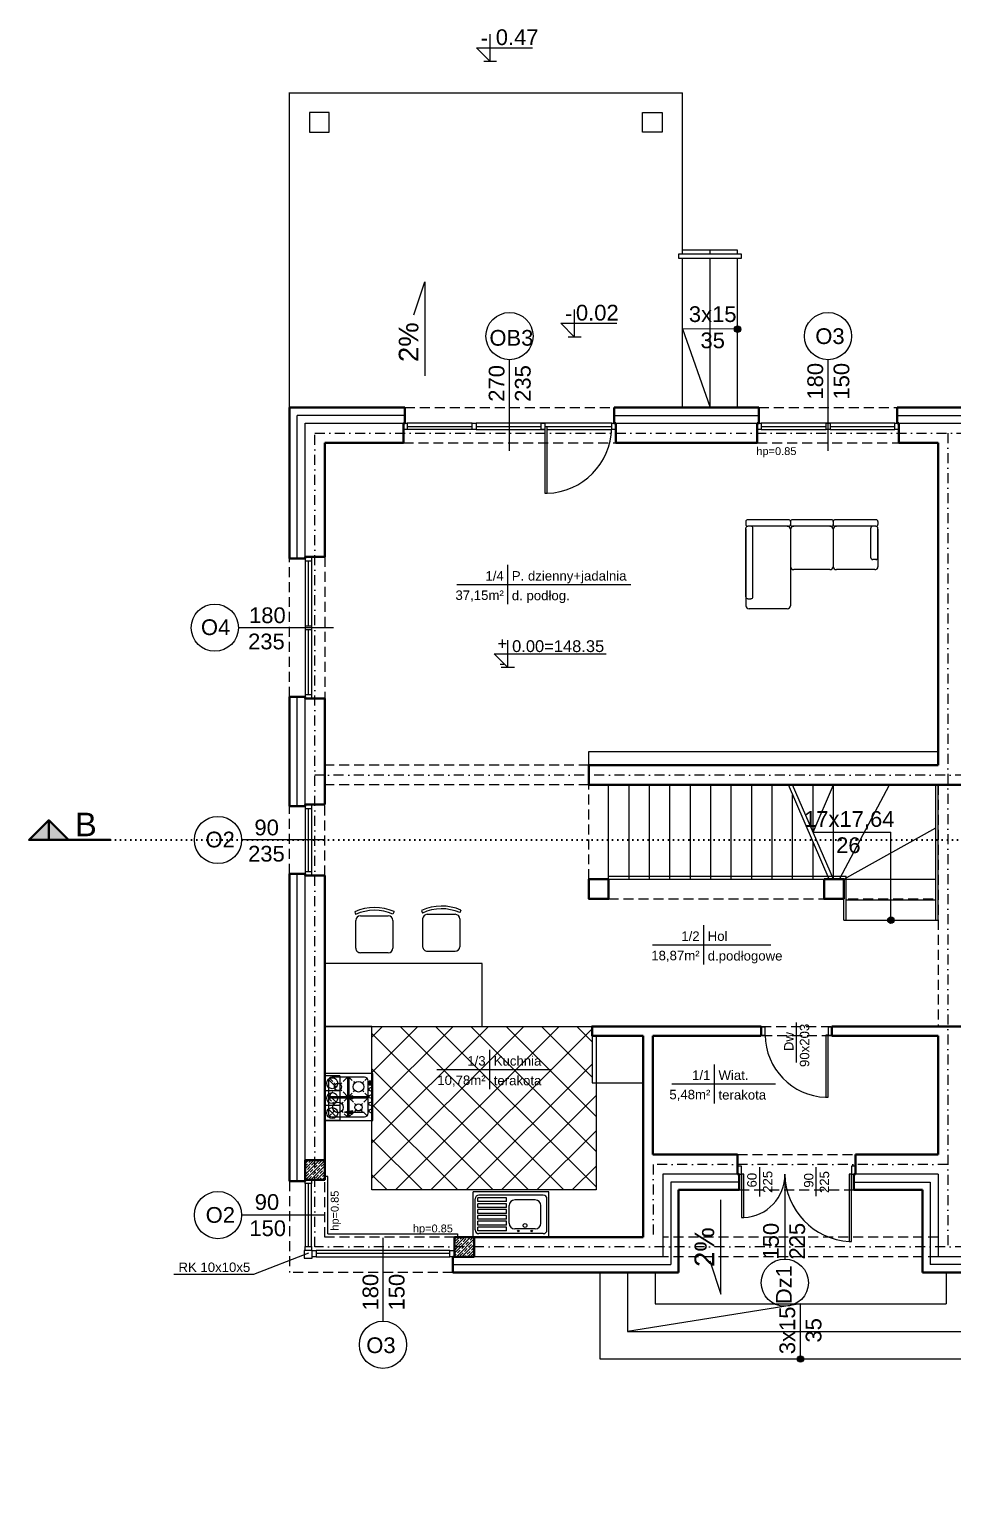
# Model space of a CAD drawing. Header units: millimetres. Extents: x -13512 to 19537, y -6523 to 6166.
# Drawn here: x 2727 to 3902, y 2899 to 4749 of the extents above; entities that cross this region are included whole.
import ezdxf

# ---------------------------------------------------------------- set-up
doc = ezdxf.new("R2010")
doc.units = ezdxf.units.MM
for name, pattern in [('DASHDOT', [25.4, 12.7, -6.35, 0, -6.35]), ('DASHED', [19.05, 12.7, -6.35]), ('DOT', [6.35, 0, -6.35])]:
    doc.linetypes.add(name, pattern=pattern)
doc.layers.get('0').update_dxf_attribs({"lineweight": 0})
for name, color, linetype, lineweight in [('A-ELEWACJA CIENKA', 11, 'Continuous', 13), ('A-murowane', 3, 'Continuous', 35), ('A-osie', 7, 'DASHDOT', 5), ('A-p.widokowa', 6, 'Continuous', 15), ('A-pod', 6, 'DASHED', 15), ('A-schody', 2, 'Continuous', 5), ('A-stolarka', 1, 'Continuous', 5), ('A-w.ocieplenie', 4, 'BATTING', 5), ('A-wykończenie', 4, 'Continuous', 5), ('A17_OPIS_WARSTW', 22, 'Continuous', 9), ('B-linia przekrojowa', 255, 'DOT', 30), ('B-materiały', 9, 'Continuous', 0), ('B-opis', 7, 'Continuous', 0)]:
    doc.layers.add(name, color=color, linetype=linetype, lineweight=lineweight)
doc.layers.add('A-meble', color=7, linetype='Continuous', lineweight=5, true_color=0x8a8a8a)
doc.layers.get('A17_OPIS_WARSTW').off()
doc.styles.get("Standard").update_dxf_attribs({"font": 'arial.ttf'})
doc.linetypes.add('BATTING', pattern='A,0.00254,-2.54,[134,ltypeshp.shx,S=2.54,R=0,X=-2.54,Y=0],-5.08,[134,ltypeshp.shx,S=2.54,R=180,X=2.54,Y=0],-2.54', length=10.16254)
pattern_1 = [(45, (0, 214.62), (-3.535534, 3.535534), []), (45, (3.525, 214.62), (-3.535534, 3.535534), [5, -2.5])]

# ---------------------------------------------------------------- blocks, each defined once
blk = doc.blocks.new('A$C77EB5EB5')
at = {"layer": 'A-stolarka'}
for p, q in [((-5, 0), (-175, 0)), ((-175, -4), (-92.5, -4)), ((-175, -8), (-92.5, -8)), ((-87.5, -4), (-5, -4)), ((-87.5, -8), (-5, -8))]:
    blk.add_line(p, q, dxfattribs=at)
for points in [[(-180, 0), (-175, 0), (-175, -8), (-180, -8), (-180, 0)], [(-92.5, 0), (-87.5, 0), (-87.5, -8), (-92.5, -8), (-92.5, 0)], [(-5, 0), (0, 0), (0, -8), (-5, -8), (-5, 0)]]:
    blk.add_lwpolyline(points, dxfattribs=at)
blk = doc.blocks.new('A$C386A056A')
at = {"layer": 'A-stolarka'}
for p, q in [((-25, 0), (-25, -90)), ((-17, 0), (-17, -90)), ((-25, -5), (-17, -5)), ((-21, -5), (-21, -85)), ((-25, -85), (-17, -85))]:
    blk.add_line(p, q, dxfattribs=at)
blk = doc.blocks.new('A$C7FE075C5')
at = {"layer": 'A-stolarka'}
for p, q in [((-5, 0), (-85, 0)), ((-85, -4), (-5, -4)), ((-85, -8), (-5, -8))]:
    blk.add_line(p, q, dxfattribs=at)
for points in [[(-90, 0), (-85, 0), (-85, -8), (-90, -8), (-90, 0)], [(-5, 0), (0, 0), (0, -8), (-5, -8), (-5, 0)]]:
    blk.add_lwpolyline(points, dxfattribs=at)
blk = doc.blocks.new('A$C6DA452C0')
at = {"layer": 'A-stolarka'}
for p, q in [((175, 8), (5, 8)), ((175, 4), (5, 4)), ((5, 0), (175, 0))]:
    blk.add_line(p, q, dxfattribs=at)
for points in [[(5, 0), (0, 0), (0, 8), (5, 8), (5, 0)], [(180, 0), (175, 0), (175, 8), (180, 8), (180, 0)]]:
    blk.add_lwpolyline(points, dxfattribs=at)
blk = doc.blocks.new('A$C1DD639F3')
at = {"layer": 'B-opis'}
blk.add_line((40, -40.1), (40, 10.9), dxfattribs=at)
at = {"layer": 'B-opis', "insert": (24.1, -25.5), "char_height": 12, "attachment_point": 1, "rotation": 90}
blk.add_mtext_dynamic_manual_height_columns('Dw\\P\\pi-20.199;90x203', width=13.143, gutter_width=12.5, heights=[0], dxfattribs=at)
blk = doc.blocks.new('A$C65A02EB3')
at = {"layer": 'A-meble'}
for p, q in [((61.3, 59.7), (0, 59.7)), ((0, 59.7), (0, 0)), ((61.3, 0), (61.3, 59.7)), ((4.6, 50.5), (4.6, 9.2)), ((5.9, 53.8), (10.3, 49.5)), ((50.5, 55.1), (9.2, 55.1)), ((11.7, 48), (14.3, 45.5)), ((11.7, 37.9), (14.3, 40.4)), ((21.8, 48), (19.3, 45.5)), ((21.8, 37.9), (19.3, 40.4)), ((28.9, 55.1), (23.3, 49.5)), ((28.9, 55.1), (28.9, 30.8)), ((30.8, 55.1), (34.9, 51)), ((30.8, 55.1), (30.8, 30.8)), ((36.4, 49.5), (38.9, 47)), ((36.4, 36.4), (38.9, 38.9)), ((47, 47), (49.5, 49.5)), ((47, 38.9), (49.5, 36.4)), ((51, 51), (53.8, 53.8)), ((55.1, 9.2), (55.1, 50.5)), ((59.9, 50.1), (56.5, 50.1)), ((56.5, 50.1), (56.5, 48.7)), ((56.5, 48.7), (59.9, 48.7)), ((56.5, 47), (56.5, 48.4)), ((56.5, 48.4), (59.9, 48.4)), ((59.9, 47), (56.5, 47)), ((56.5, 45.2), (56.5, 46.7)), ((56.5, 46.7), (59.9, 46.7)), ((59.9, 45.2), (56.5, 45.2)), ((59.9, 48.7), (59.9, 50.1)), ((59.9, 48.4), (59.9, 47)), ((59.9, 46.7), (59.9, 45.2)), ((4.6, 30.8), (10.3, 36.5)), ((4.6, 30.8), (28.9, 30.8)), ((8.7, 24.8), (4.6, 28.9)), ((4.6, 28.9), (28.9, 28.9)), ((12.7, 20.8), (10.2, 23.4)), ((20.8, 20.8), (23.4, 23.4)), ((28.9, 30.8), (23.3, 36.5)), ((24.8, 24.8), (28.9, 28.9)), ((28.9, 28.9), (28.9, 4.6)), ((30.8, 30.8), (34.9, 34.9)), ((30.8, 30.8), (55.1, 30.8)), ((30.8, 28.9), (55.1, 28.9)), ((36.5, 23.3), (30.8, 28.9)), ((30.8, 28.9), (30.8, 4.6)), ((40.4, 19.3), (37.9, 21.8)), ((48, 21.8), (45.5, 19.3)), ((55.1, 28.9), (49.5, 23.3)), ((51, 34.9), (55.1, 30.8)), ((0, 0), (61.3, 0)), ((8.7, 8.7), (5.9, 5.9)), ((9.2, 4.6), (50.5, 4.6)), ((12.7, 12.7), (10.2, 10.2)), ((20.8, 12.7), (23.4, 10.2)), ((24.8, 8.7), (28.9, 4.6)), ((36.5, 10.3), (30.8, 4.6)), ((40.4, 14.3), (37.9, 11.7)), ((48, 11.7), (45.5, 14.3)), ((53.8, 5.9), (49.5, 10.3))]:
    blk.add_line(p, q, dxfattribs=at)
for centre, radius in [((16.8, 43), 4.58), ((43, 43), 6.76), ((58.3, 39.7), 2.18), ((16.8, 16.8), 6.76), ((43, 16.8), 4.58), ((58.3, 30.5), 2.18), ((58.3, 21.3), 2.18), ((58.3, 12.2), 2.18)]:
    blk.add_circle(centre, radius, dxfattribs=at)
for centre, start, end in [((9.2, 50.5), 90, 180), ((50.5, 50.5), 0, 90), ((9.2, 9.2), 180, 270), ((50.5, 9.2), 270, 0)]:
    blk.add_arc(centre, 4.6, start, end, dxfattribs=at)
blk = doc.blocks.new('A$C4FEF13A8')
at = {"layer": 'A-meble'}
for p, q in [((0, -48.1), (0, 48.1)), ((0, 48.1), (57.7, 48.1)), ((4.4, -40.9), (4.4, 40.9)), ((7.8, 5.8), (7.8, 42.3)), ((7.8, 42.3), (12.6, 42.3)), ((9.2, 45.7), (48.5, 45.7)), ((12.6, 5.8), (12.6, 42.3)), ((15.2, 5.8), (15.2, 42.3)), ((15.2, 42.3), (20.1, 42.3)), ((20.1, 5.8), (20.1, 42.3)), ((22.7, 5.8), (22.7, 42.3)), ((22.7, 42.3), (27.5, 42.3)), ((27.5, 5.8), (27.5, 42.3)), ((30.2, 5.8), (30.2, 42.3)), ((30.2, 42.3), (35, 42.3)), ((35, 5.8), (35, 42.3)), ((37.6, 5.8), (37.6, 42.3)), ((37.6, 42.3), (42.4, 42.3)), ((42.4, 5.8), (42.4, 42.3)), ((45.1, 5.8), (45.1, 42.3)), ((45.1, 42.3), (49.9, 42.3)), ((49.9, 5.8), (49.9, 42.3)), ((53.3, -40.9), (53.3, 40.9)), ((57.7, -48.1), (57.7, 48.1)), ((7.8, 5.8), (12.6, 5.8)), ((15.2, 5.8), (20.1, 5.8)), ((17.6, 2.4), (40, 2.4)), ((22.7, 5.8), (27.5, 5.8)), ((30.2, 5.8), (35, 5.8)), ((37.6, 5.8), (42.4, 5.8)), ((45.1, 5.8), (49.9, 5.8)), ((10.4, -30.8), (10.4, -4.8)), ((47.3, -30.8), (47.3, -4.8)), ((0, -48.1), (57.7, -48.1)), ((9.2, -45.7), (48.5, -45.7)), ((17.6, -38), (40, -38))]:
    blk.add_line(p, q, dxfattribs=at)
for centre, radius in [((7.8, -9.2), 0.961), ((14.8, -17.8), 2.4), ((7.8, -26.3), 0.961)]:
    blk.add_circle(centre, radius, dxfattribs=at)
for centre, radius, start, end in [((9.2, 40.9), 4.81, 90, 180), ((48.5, 40.9), 4.81, 0, 90), ((17.6, -4.8), 7.21, 90, 180), ((40, -4.8), 7.21, 0, 90), ((17.6, -30.8), 7.21, 180, 270), ((40, -30.8), 7.21, 270, 0), ((9.2, -40.9), 4.81, 180, 270), ((48.5, -40.9), 4.81, 270, 0)]:
    blk.add_arc(centre, radius, start, end, dxfattribs=at)
blk = doc.blocks.new('A$C443F3476')
at = {"layer": 'A-p.widokowa'}
for p, q in [((19, 57), (0, 57)), ((19, 57), (19, 0)), ((19, 38), (0, 38)), ((4.6, 52.4), (14.4, 42.6)), ((19, 19), (0, 19)), ((4.6, 33.4), (14.4, 23.6)), ((19, 0), (0, 0)), ((4.6, 14.4), (14.4, 4.6))]:
    blk.add_line(p, q, dxfattribs=at)
for centre in [(9.5, 47.5), (9.5, 28.5), (9.5, 9.5)]:
    blk.add_circle(centre, 7, dxfattribs=at)
blk = doc.blocks.new('A$C3D9378BC')
at = {"layer": 'A-p.widokowa'}
h = blk.add_hatch(color=256, dxfattribs=at)
h.dxf.hatch_style = 1
h.paths.add_polyline_path([(2, 25), (0, 14.1), (3.9, 14.1)])
blk.add_lwpolyline([(3.9, 14.1), (2, 25), (0, 14.1)], close=True, dxfattribs=at)
blk.add_lwpolyline([(2, 14.1), (2, 0)], dxfattribs=at)
blk = doc.blocks.new('A$C2D106B1B')
at = {"layer": 'A-meble'}
for p, q in [((-52.4, 25.1), (-49.1, 23.6)), ((-41.2, 23.5), (-5.9, 23.5)), ((-47.1, -17.7), (-47.1, 17.7)), ((0, 17.7), (0, -17.7)), ((-52, -24.9), (-48.6, -23.8)), ((-5.9, -23.5), (-41.2, -23.5))]:
    blk.add_line(p, q, dxfattribs=at)
for centre, radius, start, end in [((2.9, 0.5), 60.5, 156.0391, 204.869), ((2.9, 0.5), 57, 156.0505, 205.2284), ((-41.2, 17.7), 5.89, 90, 180), ((-5.9, 17.7), 5.89, 0, 90), ((-41.2, -17.7), 5.89, 180, 270), ((-5.9, -17.7), 5.89, 270, 0)]:
    blk.add_arc(centre, radius, start, end, dxfattribs=at)
blk = doc.blocks.new('A$C560A2D75')
at = {"layer": 'A-murowane'}
h = blk.add_hatch(color=256, dxfattribs=at)
h.dxf.hatch_style = 1
h.paths.add_polyline_path([(-78.5, 25), (-53.5, 0), (-103.5, 0)])
blk.add_line((-103.5, 0), (0, 0), dxfattribs=at)
blk.add_lwpolyline([(-78.5, 0), (-78.5, 25), (-53.5, 0), (-103.5, 0), (-78.5, 25)], dxfattribs=at)
blk = doc.blocks.new('A$C7E556D42')
at = {"layer": 'B-linia przekrojowa'}
for p, q in [((-877, -1515.3), (-877, 18.8)), ((-2027.5, -800), (-272.5, -800))]:
    blk.add_line(p, q, dxfattribs=at)
at = {"layer": 'A17_OPIS_WARSTW', "xscale": -1, "rotation": 90}
blk.add_blockref('A$C560A2D75', (-877, -84.7), dxfattribs=at)
at = {"layer": 'A17_OPIS_WARSTW'}
blk.add_blockref('A$C560A2D75', (-2027.5, -800), dxfattribs=at)
at = {"layer": 'A17_OPIS_WARSTW', "xscale": -1}
blk.add_blockref('A$C560A2D75', (-272.5, -800), dxfattribs=at)
at = {"layer": 'A17_OPIS_WARSTW', "rotation": 90}
blk.add_blockref('A$C560A2D75', (-877, -1515.3), dxfattribs=at)
at = {"layer": 'B-opis', "char_height": 30, "rotation": 90}
for insert, attachment_point in [((-911.8, -39.3), 3), ((-911.8, -1560.7), 1)]:
    blk.add_mtext_dynamic_manual_height_columns('A', width=13.143, gutter_width=12.5, heights=[0], dxfattribs=dict(at, insert=insert, attachment_point=attachment_point))
at = {"layer": 'B-opis', "char_height": 30, "attachment_point": 1}
for insert in [(-2072.8, -765.2), (-250.4, -765.2)]:
    blk.add_mtext_dynamic_manual_height_columns('B', width=13.143, gutter_width=12.5, heights=[0], dxfattribs=dict(at, insert=insert))
blk = doc.blocks.new('A$C1FCF0222')
at = {"layer": 'A-meble'}
for p, q in [((-51, 12.1), (-51, 93.1)), ((-47.5, 96.3), (-7.1, 96.3)), ((-3.6, 12.1), (-3.6, 93.1)), ((-11.2, 83.7), (-11.2, 10.8)), ((-5.7, 85.6), (-9.1, 85.6)), ((-3.6, 83.7), (-3.6, 10.8)), ((-143.6, 12.1), (-143.6, 51.7)), ((-140.2, 54.8), (-99.7, 54.8)), ((-96.3, 12.1), (-96.3, 51.7)), ((-92.8, 54.8), (-54.4, 54.8)), ((-143.6, 42.2), (-143.6, 10.8)), ((-141.5, 44.1), (-138.1, 44.1)), ((-136, 42.2), (-136, 10.8)), ((-143.6, 3.9), (-143.6, 7)), ((-141.5, 8.9), (-98.3, 8.9)), ((-141.5, 2), (-98.3, 2)), ((-96.3, 3.9), (-96.3, 7)), ((-94.2, 8.9), (-53, 8.9)), ((-94.2, 2), (-53, 2)), ((-51, 3.9), (-51, 7)), ((-51, 3.9), (-51, 7)), ((-48.9, 8.9), (-5.7, 8.9)), ((-48.9, 2), (-5.7, 2)), ((-3.6, 3.9), (-3.6, 7))]:
    blk.add_line(p, q, dxfattribs=at)
for centre, major_axis, start_param, end_param in [((-47.5, 93.1), (-3.46, 0), -1.570796, 0), ((-7.1, 93.1), (-3.46, 0), 3.141593, 4.712389), ((-9.1, 83.7), (-2.07, 0), 4.712389, 6.283185), ((-5.7, 83.7), (-2.07, 0), 3.141593, 4.712389), ((-140.2, 51.7), (-3.46, 0), -1.570796, 0), ((-99.7, 51.7), (-3.46, 0), 3.141593, 4.712389), ((-92.8, 51.7), (-3.46, 0), -1.570796, 0), ((-54.4, 51.7), (-3.46, 0), 3.141593, 4.712389), ((-141.5, 42.2), (-2.07, 0), 4.712389, 6.283185), ((-138.1, 42.2), (-2.07, 0), 3.141593, 4.712389), ((-141.5, 10.8), (-2.07, 0), 0, 1.570796), ((-141.5, 7), (-2.07, 0), 4.712389, 6.283185), ((-141.5, 3.9), (-2.07, 0), 0, 1.570796), ((-138.1, 10.8), (-2.07, 0), 1.570796, 3.141593), ((-99.7, 12.1), (-3.46, 0), 1.570796, 3.141593), ((-98.3, 7), (-2.07, 0), 3.141593, 4.712389), ((-98.3, 3.9), (-2.07, 0), 1.570796, 3.141593), ((-92.8, 12.1), (-3.46, 0), 0, 1.570796), ((-94.2, 7), (-2.07, 0), 4.712389, 6.283185), ((-94.2, 3.9), (-2.07, 0), 0, 1.570796), ((-54.4, 12.1), (-3.46, 0), 1.570796, 3.141593), ((-53, 7), (-2.07, 0), 3.141593, 4.712389), ((-53, 3.9), (-2.07, 0), 1.570796, 3.141593), ((-47.5, 12.1), (-3.46, 0), 0, 1.570796), ((-48.9, 7), (-2.07, 0), 4.712389, 6.283185), ((-48.9, 3.9), (-2.07, 0), 0, 1.570796), ((-9.1, 10.8), (-2.07, 0), 0, 1.570796), ((-5.7, 10.8), (-2.07, 0), 1.570796, 3.141593), ((-5.7, 7), (-2.07, 0), 3.141593, 4.712389), ((-5.7, 3.9), (-2.07, 0), 1.570796, 3.141593)]:
    blk.add_ellipse(centre, major_axis=major_axis, ratio=0.909091, start_param=start_param, end_param=end_param, dxfattribs=at)

msp = doc.modelspace()

# ---------------------------------------------------------------- hatches: boundary and pattern name
at = {"layer": 'A-meble'}
h = msp.add_hatch(dxfattribs=at)
h.set_pattern_fill('NET', color=256, scale=10, angle=45)
h.set_pattern_definition([(45, (0, 214.62), (-22.45064, 22.45064), []), (135, (0, 214.62), (-22.45064, -22.45064), [])])
h.paths.add_polyline_path([(3163.3, 3481.3), (3443.3, 3481.3), (3443.3, 3409.3), (3448.3, 3409.3), (3448.3, 3273.3), (3163.3, 3273.3)])
edge = h.paths.add_edge_path(flags=16)
edge.add_line((3303.3, 3481.3), (3443.3, 3481.3))
at = {"layer": 'A-schody', "ltscale": 0.8}
h = msp.add_hatch(color=256, dxfattribs=at)
h.dxf.hatch_style = 1
edge = h.paths.add_edge_path()
edge.add_arc((3628.3, 4368), 4.09, 0, 360)
h = msp.add_hatch(color=256, dxfattribs=at)
h.dxf.hatch_style = 1
edge = h.paths.add_edge_path()
edge.add_arc((3823.3, 3616.3), 4.09, 0, 360)
h = msp.add_hatch(color=256, dxfattribs=at)
h.dxf.hatch_style = 1
edge = h.paths.add_edge_path()
edge.add_arc((3708.3, 3058.3), 4.09, 0, 360)
at = {"layer": 'B-materiały'}
h = msp.add_hatch(dxfattribs=at)
h.set_pattern_fill('JIS_STN_1E', color=256, scale=5)
h.set_pattern_definition(pattern_1)
h.paths.add_polyline_path([(3078.3, 3311.3), (3078.3, 3286.3), (3103.3, 3286.3), (3103.3, 3311.3)])
h = msp.add_hatch(dxfattribs=at)
h.set_pattern_fill('JIS_STN_1E', color=256, scale=5)
h.set_pattern_definition(pattern_1)
h.paths.add_polyline_path([(3268.3, 3213.3), (3268.3, 3188.3), (3293.3, 3188.3), (3293.3, 3213.3)])

# ---------------------------------------------------------------- linework, layer by layer
for p, q in [((3313.7, 4708.2), (3313.7, 4743.2)), ((3296.2, 4725.7), (3367.4, 4725.7)), ((3296.2, 4725.7), (3313.7, 4708.2)), ((3321.9, 4708.2), (3305.4, 4708.2)), ((3421, 4357.9), (3421, 4392.9)), ((3403.5, 4375.4), (3474.8, 4375.4)), ((3403.5, 4375.4), (3421, 4357.9)), ((3429.3, 4357.9), (3412.8, 4357.9)), ((3336.1, 3937.5), (3336.1, 3972.5)), ((3318.6, 3955), (3461.2, 3955)), ((3318.6, 3955), (3336.1, 3937.5)), ((3344.4, 3937.5), (3327.8, 3937.5))]:
    msp.add_line(p, q)
for points in [[(3216.6, 4386), (3230.7, 4428.1), (3230.7, 4308.5)], [(3592.8, 3183.1), (3606.9, 3140.9), (3606.9, 3260.6)]]:
    msp.add_lwpolyline(points)
at = {"layer": 'A-ELEWACJA CIENKA', "color": 9, "true_color": 0xc7c8ca}
for points in [[(3083.8, 4618.3), (3108.8, 4618.3), (3108.8, 4643.3), (3083.8, 4643.3)], [(3532.3, 4618.3), (3507.3, 4618.3), (3507.3, 4643.3), (3532.3, 4643.3)]]:
    msp.add_lwpolyline(points, close=True, dxfattribs=at)
at = {"layer": 'A-meble'}
for p, q in [((3303.3, 3561.3), (3103.3, 3561.3)), ((3303.3, 3481.3), (3303.3, 3561.3)), ((3163.3, 3481.3), (3103.3, 3481.3)), ((3103.3, 3481.3), (3303.3, 3481.3)), ((3163.3, 3273.3), (3163.3, 3481.3)), ((3303.3, 3481.3), (3443.3, 3481.3)), ((3448.3, 3469.3), (3448.3, 3273.3)), ((3448.3, 3273.3), (3163.3, 3273.3))]:
    msp.add_line(p, q, dxfattribs=at)
for points in [[(3439.3, 3813.3), (3439.3, 3830.8), (3883.3, 3830.8)], [(3443.3, 3469.3), (3443.3, 3409.3), (3508.3, 3409.3)]]:
    msp.add_lwpolyline(points, dxfattribs=at)
at = {"layer": 'A-murowane'}
for p, q in [((3058.3, 4268.3), (3205.3, 4268.3)), ((3058.3, 4076.3), (3058.3, 4268.3)), ((3471.3, 4268.3), (3655.3, 4268.3)), ((3831.3, 4268.3), (4110.3, 4268.3)), ((3203.3, 4223.3), (3203.3, 4248.3)), ((3473.3, 4223.3), (3473.3, 4248.3)), ((3653.3, 4223.3), (3653.3, 4248.3)), ((3833.3, 4223.3), (3833.3, 4248.3)), ((3103.3, 4223.3), (3203.3, 4223.3)), ((3103.3, 4078.3), (3103.3, 4223.3)), ((3473.3, 4223.3), (3653.3, 4223.3)), ((3833.3, 4223.3), (3883.3, 4223.3)), ((3883.3, 4223.3), (3883.3, 3813.3)), ((3078.3, 4078.3), (3103.3, 4078.3)), ((3058.3, 3761.3), (3058.3, 3900.3)), ((3078.3, 3898.3), (3103.3, 3898.3)), ((3103.3, 3763.3), (3103.3, 3898.3)), ((3439.3, 3813.3), (3883.3, 3813.3)), ((3439.3, 3788.3), (3439.3, 3813.3)), ((3941.3, 3788.3), (3439.3, 3788.3)), ((3078.3, 3763.3), (3103.3, 3763.3)), ((3058.3, 3284.3), (3058.3, 3675.3)), ((3078.3, 3673.3), (3103.3, 3673.3)), ((3103.3, 3286.3), (3103.3, 3673.3)), ((3658.3, 3481.3), (3443.3, 3481.3)), ((3658.3, 3481.3), (3658.3, 3469.3)), ((3938.3, 3481.3), (3748.3, 3481.3)), ((3748.3, 3481.3), (3748.3, 3469.3)), ((3508.3, 3469.3), (3508.3, 3213.3)), ((3520.3, 3469.3), (3520.3, 3318.3)), ((3658.3, 3469.3), (3520.3, 3469.3)), ((3883.3, 3469.3), (3748.3, 3469.3)), ((3883.3, 3469.3), (3883.3, 3318.3)), ((3628.3, 3318.3), (3520.3, 3318.3)), ((3628.3, 3318.3), (3628.3, 3293.3)), ((3778.3, 3318.3), (3778.3, 3293.3)), ((3883.3, 3318.3), (3778.3, 3318.3)), ((3103.3, 3286.3), (3078.3, 3286.3)), ((3630.3, 3273.3), (3553.3, 3273.3)), ((3553.3, 3168.3), (3553.3, 3273.3)), ((3863.3, 3273.3), (3776.3, 3273.3)), ((3863.3, 3273.3), (3863.3, 3168.3)), ((3508.3, 3213.3), (3268.3, 3213.3)), ((3268.3, 3188.3), (3268.3, 3213.3)), ((3553.3, 3168.3), (3266.3, 3168.3)), ((3863.3, 3168.3), (4150.3, 3168.3))]:
    msp.add_line(p, q, dxfattribs=at)
for points in [[(3203.3, 4248.3), (3205.3, 4248.3), (3205.3, 4268.3)], [(3471.3, 4268.3), (3471.3, 4248.3), (3473.3, 4248.3)], [(3655.3, 4268.3), (3655.3, 4248.3), (3653.3, 4248.3)], [(3831.3, 4268.3), (3831.3, 4248.3), (3833.3, 4248.3)], [(3078.3, 4078.3), (3078.3, 4076.3), (3058.3, 4076.3)], [(3078.3, 3898.3), (3078.3, 3900.3), (3058.3, 3900.3)], [(3078.3, 3763.3), (3078.3, 3761.3), (3058.3, 3761.3)], [(3058.3, 3675.3), (3078.3, 3675.3), (3078.3, 3673.3)], [(3508.3, 3469.3), (3443.3, 3469.3), (3443.3, 3481.3), (3508.3, 3481.3)], [(3630.3, 3273.3), (3630.3, 3293.3), (3628.3, 3293.3)], [(3776.3, 3273.3), (3776.3, 3293.3), (3778.3, 3293.3)], [(3078.3, 3286.3), (3078.3, 3284.3), (3058.3, 3284.3)], [(3268.3, 3188.3), (3266.3, 3188.3), (3266.3, 3168.3)]]:
    msp.add_lwpolyline(points, dxfattribs=at)
for points in [[(3439.3, 3668.3), (3439.3, 3643.3), (3464.3, 3643.3), (3464.3, 3668.3)], [(3738.3, 3668.3), (3738.3, 3643.3), (3763.3, 3643.3), (3763.3, 3668.3)], [(3078.3, 3311.3), (3078.3, 3286.3), (3103.3, 3286.3), (3103.3, 3311.3)], [(3268.3, 3213.3), (3268.3, 3188.3), (3293.3, 3188.3), (3293.3, 3213.3)]]:
    msp.add_lwpolyline(points, close=True, dxfattribs=at)
at = {"layer": 'A-osie'}
for p, q in [((3090.8, 3200.8), (3090.8, 4235.8)), ((3090.8, 4235.8), (4325.8, 4235.8)), ((3895.8, 4235.8), (3895.8, 3200.8)), ((4325.8, 3800.8), (3090.8, 3800.8)), ((3895.8, 3305.8), (3520.8, 3305.8)), ((3520.8, 3305.8), (3520.8, 3213.3)), ((4325.8, 3200.8), (3090.8, 3200.8))]:
    msp.add_line(p, q, dxfattribs=at)
at = {"layer": 'A-p.widokowa'}
for points in [[(3107.3, 3217.3), (3107.3, 3290.3), (3103.3, 3290.3)], [(3107.3, 3217.3), (3272.3, 3217.3), (3272.3, 3213.3)]]:
    msp.add_lwpolyline(points, dxfattribs=at)
at = {"layer": 'A-pod'}
for p, q in [((3205.3, 4268.3), (3471.3, 4268.3)), ((3655.3, 4268.3), (3831.3, 4268.3)), ((3203.3, 4223.3), (3473.3, 4223.3)), ((3653.3, 4223.3), (3833.3, 4223.3)), ((3058.3, 3900.3), (3058.3, 4076.3)), ((3103.3, 4078.3), (3103.3, 3898.3)), ((3439.3, 3813.3), (3103.3, 3813.3)), ((3439.3, 3788.3), (3103.3, 3788.3)), ((3439.3, 3668.3), (3439.3, 3788.3)), ((3464.3, 3668.3), (3464.3, 3788.3)), ((3883.3, 3788.3), (3883.3, 3481.3)), ((3058.3, 3675.3), (3058.3, 3761.3)), ((3103.3, 3673.3), (3103.3, 3763.3)), ((3464.3, 3668.3), (3883.3, 3668.3)), ((3464.3, 3643.3), (3883.3, 3643.3)), ((3658.3, 3481.3), (3748.3, 3481.3)), ((3748.3, 3469.3), (3658.3, 3469.3)), ((3628.3, 3318.3), (3778.3, 3318.3)), ((3058.3, 3284.3), (3058.3, 3168.3)), ((3103.3, 3213.3), (3103.3, 3286.3)), ((3630.3, 3273.3), (3776.3, 3273.3)), ((3268.3, 3213.3), (3103.3, 3213.3)), ((3883.3, 3213.3), (3533.3, 3213.3)), ((3883.3, 3188.3), (3533.3, 3188.3)), ((3266.3, 3168.3), (3058.3, 3168.3))]:
    msp.add_line(p, q, dxfattribs=at)
at = {"layer": 'A-schody'}
for p, q in [((3057.8, 4668.3), (3558.3, 4668.3)), ((3058.3, 4268.3), (3058.3, 4668.3)), ((3558.3, 4463.3), (3558.3, 4668.3)), ((3553.3, 4463.3), (3553.3, 4458.3)), ((3628.3, 4468.3), (3558.3, 4468.3)), ((3593.3, 4463.3), (3593.3, 4468.3)), ((3628.3, 4463.3), (3628.3, 4468.3)), ((3558.3, 4268.3), (3558.3, 4458.3)), ((3593.3, 4268.3), (3593.3, 4458.3)), ((3628.3, 4268.3), (3628.3, 4458.3)), ((3628.3, 4368), (3558.3, 4368.3)), ((3558.3, 4368.3), (3593.3, 4268.3)), ((3464.3, 3668.3), (3464.3, 3788.3)), ((3490.3, 3668.3), (3490.3, 3788.3)), ((3516.3, 3668.3), (3516.3, 3788.3)), ((3542.3, 3668.3), (3542.3, 3788.3)), ((3568.3, 3668.3), (3568.3, 3788.3)), ((3594.3, 3668.3), (3594.3, 3788.3)), ((3620.3, 3668.3), (3620.3, 3788.3)), ((3646.3, 3668.3), (3646.3, 3788.3)), ((3672.3, 3668.3), (3672.3, 3788.3)), ((3698.3, 3668.3), (3698.3, 3775.7)), ((3724.3, 3728.3), (3724.3, 3788.3)), ((3750.3, 3668.3), (3750.3, 3788.3)), ((3757.7, 3668.3), (3821.5, 3788.3)), ((3880.3, 3616.3), (3880.3, 3788.3)), ((3883.3, 3616.3), (3883.3, 3788.3)), ((3763.3, 3668.3), (3880.3, 3733.9)), ((3724.3, 3668.3), (3724.3, 3715.7)), ((3464.3, 3672.1), (3766.3, 3672.1)), ((3464.3, 3668.3), (3750.3, 3668.3)), ((3763.3, 3668.3), (3880.3, 3668.3)), ((3763.3, 3616.3), (3763.3, 3668.3)), ((3766.3, 3616.3), (3766.3, 3672.1)), ((3766.3, 3642.3), (3880.3, 3642.3)), ((3763.3, 3616.3), (3883.3, 3616.3)), ((3453.3, 3168.3), (3453.3, 3058.3)), ((3488.3, 3168.3), (3488.3, 3093.3)), ((3523.3, 3168.3), (3523.3, 3128.3)), ((3893.3, 3168.3), (3893.3, 3128.3)), ((3708.3, 3128.3), (3488.3, 3093.3)), ((3523.3, 3128.3), (3893.3, 3128.3)), ((3708.3, 3058.3), (3708.3, 3128.3)), ((3488.3, 3093.3), (3928.3, 3093.3)), ((3453.3, 3058.3), (3963.3, 3058.3))]:
    msp.add_line(p, q, dxfattribs=at)
at = {"layer": 'A-schody', "ltscale": 0.8}
for p, q in [((3744.9, 3668.3), (3692.9, 3788.3)), ((3750.3, 3668.3), (3698.3, 3788.3)), ((3724.3, 3728.3), (3750.3, 3788.3)), ((3724.3, 3728.3), (3823.3, 3728.3)), ((3823.3, 3616.3), (3823.3, 3728.3))]:
    msp.add_line(p, q, dxfattribs=at)
at = {"layer": 'A-schody'}
msp.add_lwpolyline([(3553.3, 4458.3), (3633.3, 4458.3), (3633.3, 4463.3), (3553.3, 4463.3)], dxfattribs=at)
at = {"layer": 'A-schody', "ltscale": 0.8}
for centre in [(3628.3, 4368), (3823.3, 3616.3), (3708.3, 3058.3)]:
    msp.add_circle(centre, 4.09, dxfattribs=at)
at = {"layer": 'A-stolarka'}
for p, q in [((3290.8, 4248.3), (3208.3, 4248.3)), ((3208.3, 4244.3), (3290.8, 4244.3)), ((3290.8, 4240.3), (3208.3, 4240.3)), ((3468.3, 4248.3), (3295.8, 4248.3)), ((3295.8, 4244.3), (3378.3, 4244.3)), ((3295.8, 4240.3), (3383.3, 4240.3)), ((3383.3, 4244.3), (3468.3, 4244.3)), ((3386.3, 4240.3), (3468.3, 4240.3)), ((3078.3, 4078.3), (3078.3, 3898.3)), ((3078.3, 4073.3), (3086.3, 4073.3)), ((3082.3, 4073.3), (3082.3, 3990.8)), ((3086.3, 4078.3), (3086.3, 3898.3)), ((3078.3, 3990.8), (3086.3, 3990.8)), ((3078.3, 3985.8), (3086.3, 3985.8)), ((3082.3, 3985.8), (3082.3, 3903.3)), ((3078.3, 3903.3), (3086.3, 3903.3)), ((3688.3, 3293.3), (3688.3, 3248.4))]:
    msp.add_line(p, q, dxfattribs=at)
for points in [[(3203.3, 4248.3), (3208.3, 4248.3), (3208.3, 4240.3), (3203.3, 4240.3), (3203.3, 4248.3)], [(3290.8, 4248.3), (3295.8, 4248.3), (3295.8, 4240.3), (3290.8, 4240.3), (3290.8, 4248.3)], [(3378.3, 4248.3), (3383.3, 4248.3), (3383.3, 4240.3), (3378.3, 4240.3), (3378.3, 4248.3)], [(3383.3, 4244.3), (3383.3, 4159.3), (3386.3, 4159.3), (3386.3, 4244.3)], [(3468.3, 4248.3), (3473.3, 4248.3), (3473.3, 4240.3), (3468.3, 4240.3), (3468.3, 4248.3)], [(3077.3, 3196.3), (3077.3, 3186.3), (3087.3, 3186.3), (3087.3, 3196.3), (3077.3, 3196.3)]]:
    msp.add_lwpolyline(points, dxfattribs=at)
for points in [[(3663.3, 3480.3), (3658.3, 3480.3), (3658.3, 3470.3), (3663.3, 3470.3)], [(3748.3, 3480.3), (3743.3, 3480.3), (3743.3, 3470.3), (3748.3, 3470.3)], [(3743.3, 3470.3), (3740.3, 3470.3), (3740.3, 3391.2), (3743.3, 3391.2)], [(3633.3, 3303.3), (3628.3, 3303.3), (3628.3, 3293.3), (3633.3, 3293.3)], [(3636.3, 3293.3), (3633.3, 3293.3), (3633.3, 3238.3), (3636.3, 3238.3)], [(3773.3, 3293.3), (3770.3, 3293.3), (3770.3, 3207.6), (3773.3, 3207.6)], [(3778.3, 3303.3), (3773.3, 3303.3), (3773.3, 3293.3), (3778.3, 3293.3)]]:
    msp.add_lwpolyline(points, close=True, dxfattribs=at)
for centre, radius, start, end in [((3383.2, 4244.4), 85.2, 272.104, 358.2443), ((3743.2, 3471), 79.9, 180.5436, 267.905), ((3634.1, 3292.5), 54.3, 272.3894, 0.8013), ((3775.4, 3294.5), 87, 180.8031, 266.6845)]:
    msp.add_arc(centre, radius, start, end, dxfattribs=at)
at = {"layer": 'A-w.ocieplenie'}
for p, q in [((3068.3, 4076.3), (3068.3, 4258.3)), ((3205.3, 4258.3), (3068.3, 4258.3)), ((3471.3, 4258.3), (3655.3, 4258.3)), ((3831.3, 4258.3), (4110.3, 4258.3)), ((3068.3, 3761.3), (3068.3, 3900.3)), ((3068.3, 3284.3), (3068.3, 3675.3)), ((3630.3, 3283.3), (3543.3, 3283.3)), ((3543.3, 3283.3), (3543.3, 3178.3)), ((3776.3, 3283.3), (3873.3, 3283.3)), ((3873.3, 3283.3), (3873.3, 3178.3)), ((3266.3, 3178.3), (3543.3, 3178.3)), ((4150.3, 3178.3), (3873.3, 3178.3))]:
    msp.add_line(p, q, dxfattribs=at)
at = {"layer": 'A-wykończenie'}
for p, q in [((3078.3, 4248.3), (3203.3, 4248.3)), ((3078.3, 4078.3), (3078.3, 4248.3)), ((3473.3, 4248.3), (3653.3, 4248.3)), ((3833.3, 4248.3), (4108.3, 4248.3)), ((3078.3, 3763.3), (3078.3, 3898.3)), ((3078.3, 3286.3), (3078.3, 3673.3)), ((3628.3, 3293.3), (3533.3, 3293.3)), ((3533.3, 3293.3), (3533.3, 3188.3)), ((3883.3, 3293.3), (3778.3, 3293.3)), ((3883.3, 3293.3), (3883.3, 3188.3)), ((3533.3, 3188.3), (3268.3, 3188.3)), ((4123.3, 3188.3), (3883.3, 3188.3))]:
    msp.add_line(p, q, dxfattribs=at)
at = {"layer": 'B-opis'}
for p, q in [((3338.3, 4213.3), (3338.3, 4329.1)), ((3743.3, 4213.3), (3743.3, 4329.1)), ((3336.1, 4018), (3336.1, 4068)), ((3271.1, 4043), (3492.6, 4043)), ((3114.4, 3988.3), (2993.5, 3988.3)), ((3103.3, 3718.3), (2997.5, 3718.3)), ((3585.2, 3559.9), (3585.2, 3609.9)), ((3520.2, 3584.9), (3670.4, 3584.9)), ((3313.1, 3401.3), (3313.1, 3451.3)), ((3245.8, 3426.3), (3390.5, 3426.3)), ((3598.9, 3383), (3598.9, 3433)), ((3544.7, 3408), (3676.3, 3408)), ((3656.4, 3265), (3656.4, 3302.4)), ((3728.3, 3265.4), (3728.3, 3302.4)), ((3688.3, 3288.9), (3688.3, 3185.3)), ((3103.3, 3241.3), (2997.5, 3241.3)), ((3177.3, 3212.3), (3177.3, 3106.4)), ((3082.5, 3192.7), (3012.5, 3165.8)), ((3012.5, 3165.8), (2911.3, 3165.8))]:
    msp.add_line(p, q, dxfattribs=at)
for centre in [(3338.3, 4359.1), (3743.3, 4359.1), (2963.5, 3988.3), (2967.5, 3718.3), (2967.5, 3241.3), (3688.3, 3155.3), (3177.3, 3076.4)]:
    msp.add_circle(centre, 30, dxfattribs=at)

# ---------------------------------------------------------------- block references
at = {"layer": 'A-ELEWACJA CIENKA', "xscale": 1.2, "yscale": 1.2, "zscale": 1.2, "rotation": 180}
msp.add_blockref('A$C1FCF0222', (3634.4, 4127.9), dxfattribs=at)
at = {"layer": 'A-murowane'}
msp.add_blockref('A$C386A056A', (3103.3, 3763.3), dxfattribs=at)
at = {"layer": 'A-p.widokowa', "rotation": 90}
for p in [(3153.3, 3389), (3153.3, 3370)]:
    msp.add_blockref('A$C3D9378BC', p, dxfattribs=at)
at = {"layer": 'A-stolarka'}
for name, p in [('A$C77EB5EB5', (3833.3, 4248.3)), ('A$C6DA452C0', (3087.3, 3188.3))]:
    msp.add_blockref(name, p, dxfattribs=at)
at = {"layer": 'A-stolarka', "rotation": 270}
msp.add_blockref('A$C7FE075C5', (3086.3, 3196.3), dxfattribs=at)
at = {"layer": 'A17_OPIS_WARSTW'}
for name, p, rotation in [('A$C2D106B1B', (3166.4, 3574.9), 270), ('A$C2D106B1B', (3251.4, 3576.7), 270), ('A$C4FEF13A8', (3340.2, 3213.3), 90)]:
    msp.add_blockref(name, p, dxfattribs=dict(at, rotation=rotation))
for name in ['A$C65A02EB3', 'A$C443F3476']:
    msp.add_blockref(name, (3103.3, 3361.5), dxfattribs=at)
at = {"layer": 'B-linia przekrojowa'}
msp.add_blockref('A$C7E556D42', (4858.3, 4518.3), dxfattribs=at)
at = {"layer": 'B-opis'}
msp.add_blockref('A$C1DD639F3', (3663.3, 3475.3), dxfattribs=at)

# ---------------------------------------------------------------- texts
for s, width, insert, char_height, attachment_point in [('-', 13.143, (3301.5, 4748.3), 20, 1), ('\\pi-19.404;0.47', 13.143, (3340.2, 4749.2), 20, 1), ('-', 13.143, (3408.9, 4398), 20, 1), ('\\pi-19.302;0.02', 13.143, (3442, 4398.9), 20, 1), ('\\pi-22.576;3x15 \\P\\pi-7.8214;35', 13.143, (3588.9, 4397), 20, 1), ('OB3', 13.143, (3312.7, 4366.9), 20, 1), ('O3', 13.143, (3727.1, 4369), 20, 1), ('hp=0.85', 49.006, (3652.2, 4217.8), 10, 1), ('1/4', 87.894, (3331, 4060.2), 12, 3), ('P. dzienny+jadalnia', 148.098, (3341.2, 4060.2), 12, 1), ('37,15m²', 87.894, (3331, 4035.6), 12, 3), ('d. podłog.', 87.894, (3341.2, 4035.2), 12, 1), ('O4', 13.143, (2945.9, 3998.9), 20, 1), ('\\pi-14.547;180\\P\\pi-15.768;235', 13.143, (3021.6, 4014.1), 20, 1), ('\\pi1.6192;+\\P\\pi3.7423;-', 13.143, (3321.5, 3975.7), 15, 1), ('\\pi-51.131;0.00=148.35', 13.143, (3392.7, 3972.3), 15, 1), ('\\pi-7.7191;90\\P\\pi-15.768;235', 13.143, (3021.6, 3744.2), 20, 1), ('\\pi-48.715;17x17,64\\P\\pi-7.9169;26', 13.143, (3761.5, 3755), 20, 1), ('O2', 13.143, (2951.7, 3728.9), 20, 1), ('1/2', 87.894, (3580, 3602), 12, 3), ('Hol', 148.098, (3590.3, 3602), 12, 1), ('18,87m²', 87.894, (3580, 3577.4), 12, 3), ('d.podłogowe', 87.894, (3590.3, 3577), 12, 1), ('1/3', 87.894, (3307.9, 3443.4), 12, 3), ('Kuchnia', 148.098, (3318.2, 3443.4), 12, 1), ('1/1', 87.894, (3593.7, 3425.2), 12, 3), ('Wiat.', 148.098, (3604, 3425.2), 12, 1), ('10,78m²', 87.894, (3307.9, 3418.8), 12, 3), ('terakota', 87.894, (3318.2, 3418.4), 12, 1), ('5,48m²', 87.894, (3593.7, 3400.6), 12, 3), ('terakota', 87.894, (3604, 3400.2), 12, 1), ('\\pi-7.7191;90\\P\\pi-14.547;150', 13.143, (3022, 3267.9), 20, 1), ('O2', 13.143, (2951.9, 3251.5), 20, 1), ('hp=0.85', 49.006, (3215.4, 3229.3), 10, 1), ('RK 10x10x5', 148.098, (3008.6, 3181), 12, 3), ('O3', 13.143, (3193.4, 3085.8), 20, 3)]:
    msp.add_mtext_dynamic_manual_height_columns(s, width=width, gutter_width=12.5, heights=[0], dxfattribs=dict(at, insert=insert, char_height=char_height, attachment_point=attachment_point))
at = {"layer": 'B-opis', "rotation": 90}
for s, width, insert, char_height, attachment_point in [('\\pi-17.081;2%', 13.143, (3197.4, 4343.2), 25, 1), ('\\pi-15.659;270\\P\\pi-15.768;235', 13.143, (3311.8, 4291.3), 20, 1), ('\\pi-14.547;180\\P150', 13.143, (3717, 4292.9), 20, 1), ('60\\P\\pi-6.8324;225', 13.143, (3640.5, 3276.4), 12, 1), ('90\\P\\pi-6.8324;225', 13.143, (3712.7, 3276.1), 12, 1), ('hp=0.85', 49.006, (3111, 3221.5), 10, 1), ('2%', 13.143, (3573.5, 3225.8), 25, 3), ('150\\P225', 13.143, (3660.7, 3231.4), 20, 3), ('\\pi-14.547;180\\P150', 13.143, (3151.4, 3134.5), 20, 1), ('Dz1', 13.143, (3677.1, 3177.7), 20, 3), ('\\pi-22.576;3x15 \\P\\pi-7.8214;35', 13.143, (3681.5, 3087), 20, 1)]:
    msp.add_mtext_dynamic_manual_height_columns(s, width=width, gutter_width=12.5, heights=[0], dxfattribs=dict(at, insert=insert, char_height=char_height, attachment_point=attachment_point))

doc.saveas('drawing.dxf')
